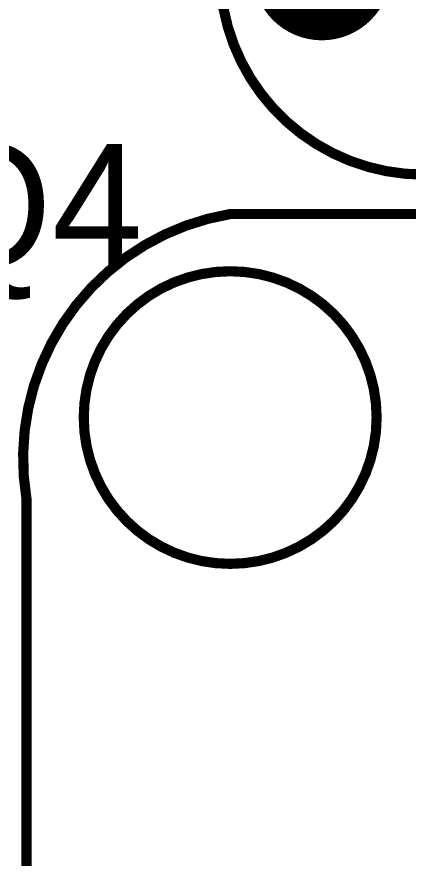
# Model space of a CAD drawing. Header units: millimetres. Extents: x 14 to 185, y 20 to 238.
# Drawn here: x 42.55 to 47.43, y 51.29 to 61.79 of the extents above; entities that cross this region are included whole.
import ezdxf

# ---------------------------------------------------------------- set-up
doc = ezdxf.new("R2010")
doc.units = ezdxf.units.MM
for name, color, linetype in [('BottomLayer', 5, 'Continuous'), ('BottomSolder', 6, 'Continuous'), ('MultiLayer', 9, 'Continuous'), ('TopLayer', 1, 'Continuous'), ('TopOverlay', 2, 'Continuous'), ('TopSolder', 216, 'Continuous')]:
    doc.layers.add(name, color=color, linetype=linetype)

# ---------------------------------------------------------------- blocks, each defined once
blk = doc.blocks.new('ADAFRUIT_746_10')
at = {"layer": 'TopOverlay', "const_width": 0.127}
blk.add_lwpolyline([(-2.54, 28.337, -0.414214), (0, 31.893)], format="xyb", dxfattribs=at)
for points in [[(0, 31.893), (20.32, 31.893)], [(-2.54, 0.508), (-2.54, 28.337)]]:
    blk.add_lwpolyline(points, dxfattribs=at)
at = {"layer": 'TopOverlay'}
for points, const_width in [([(-0.032, 31.893, 1), (0.032, 31.893, 1)], 0.0635), ([(-0.032, 31.893, 1), (0.032, 31.893, 1)], 0.0635), ([(1.826, 29.353, 1), (-1.826, 29.353, 1)], 0.127), ([(-1.858, 29.353, 1), (-1.794, 29.353, 1)], 0.0635), ([(1.794, 29.353, 1), (1.858, 29.353, 1)], 0.0635), ([(-2.572, 28.337, 1), (-2.508, 28.337, 1)], 0.0635), ([(-2.572, 28.337, 1), (-2.508, 28.337, 1)], 0.0635)]:
    blk.add_lwpolyline(points, format="xyb", close=True, dxfattribs=dict(at, const_width=const_width))
blk = doc.blocks.new('ADAFRUIT_2809_17')
at = {"layer": 'BottomLayer', "const_width": 0.762}
blk.add_lwpolyline([(-8.001, -12.7, 1), (-7.239, -12.7, 1)], format="xyb", close=True, dxfattribs=at)
at = {"layer": 'BottomSolder', "const_width": 0.864}
blk.add_lwpolyline([(-8.052, -12.7, 1), (-7.188, -12.7, 1)], format="xyb", close=True, dxfattribs=at)
at = {"layer": 'MultiLayer', "const_width": 0.762}
blk.add_lwpolyline([(-8.001, -12.7, 1), (-7.239, -12.7, 1)], format="xyb", close=True, dxfattribs=at)
at = {"layer": 'TopLayer', "const_width": 0.762}
blk.add_lwpolyline([(-8.001, -12.7, 1), (-7.239, -12.7, 1)], format="xyb", close=True, dxfattribs=at)
at = {"layer": 'TopOverlay', "const_width": 0.127}
blk.add_lwpolyline([(-6.35, -15.24, -0.414214), (-8.89, -12.7)], format="xyb", dxfattribs=at)
at = {"layer": 'TopSolder', "const_width": 0.864}
blk.add_lwpolyline([(-8.052, -12.7, 1), (-7.188, -12.7, 1)], format="xyb", close=True, dxfattribs=at)

msp = doc.modelspace()

# ---------------------------------------------------------------- block references
at = {"rotation": 360}
for name, p in [('ADAFRUIT_2809_17', (53.975, 75.057)), ('ADAFRUIT_746_10', (45.212, 27.432))]:
    msp.add_blockref(name, p, dxfattribs=at)

# ---------------------------------------------------------------- texts
at = {"layer": 'TopOverlay'}
msp.add_text('Q4', height=1.524, dxfattribs=at).set_placement((41.402, 58.674))

doc.saveas('drawing.dxf')
